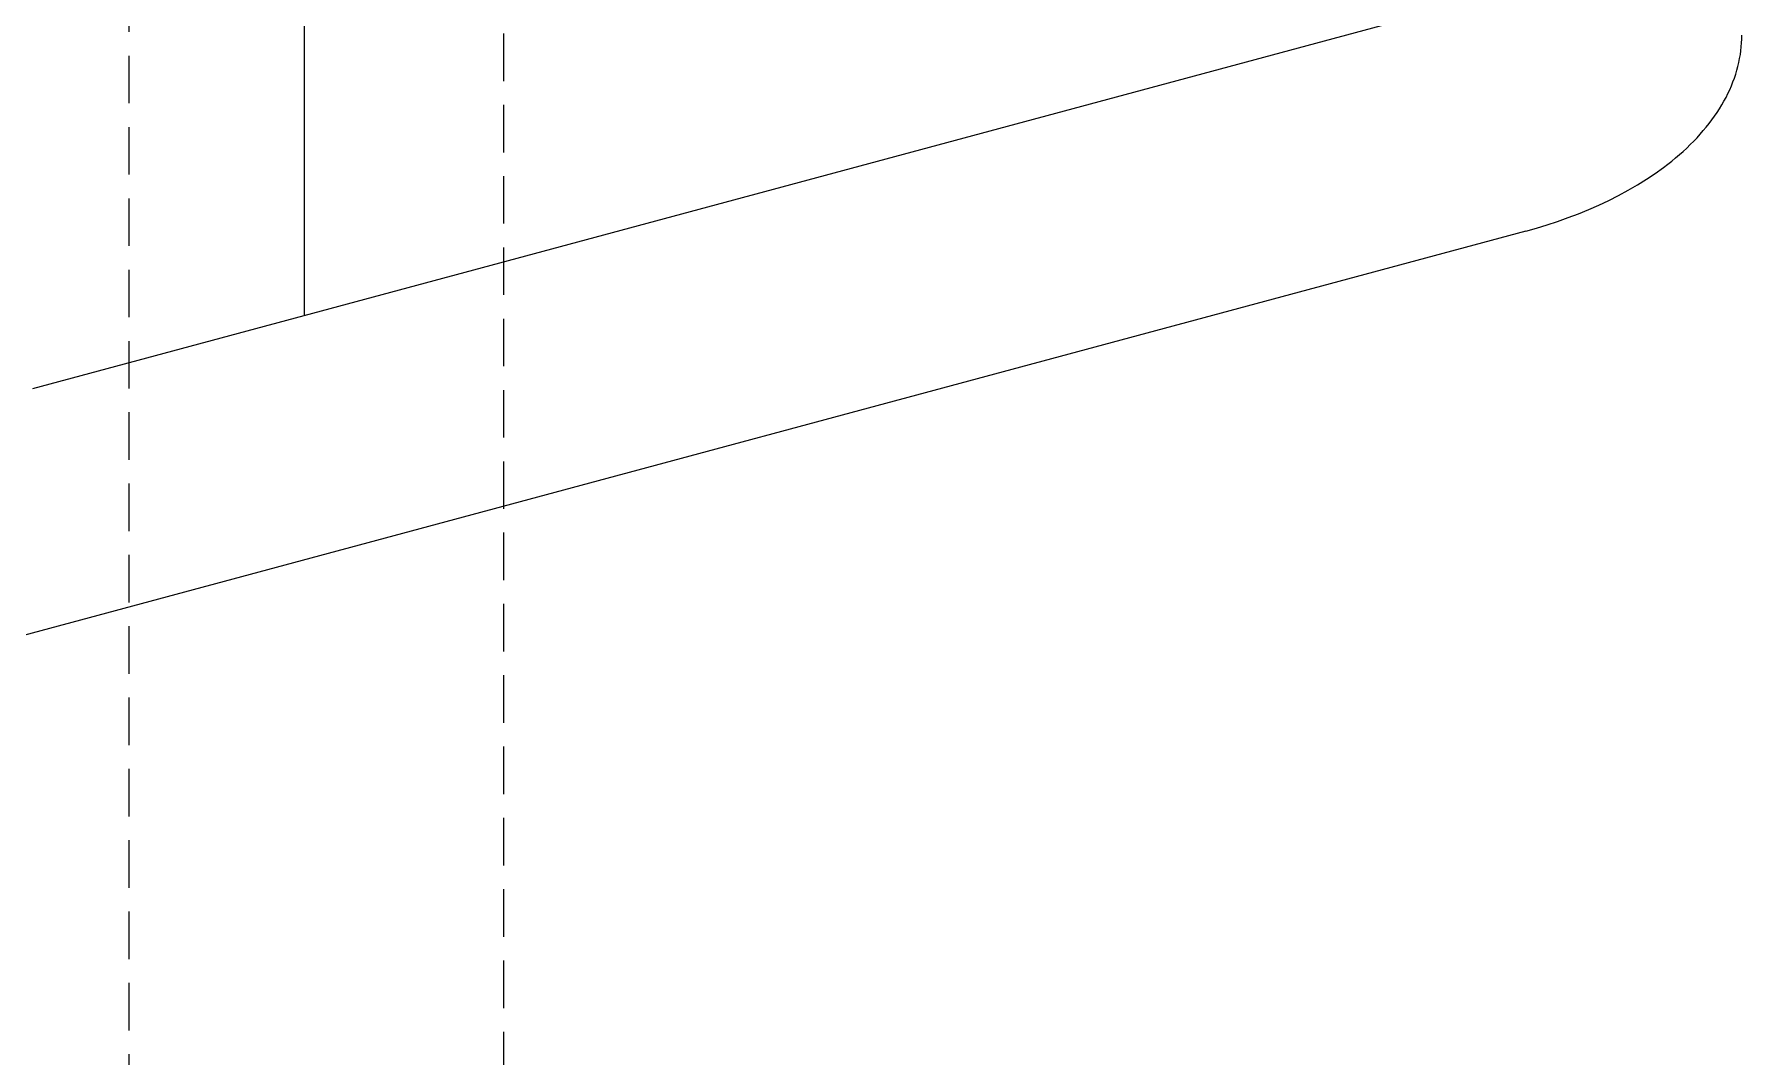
# Model space of a CAD drawing. Header units: millimetres. Extents: x -427 to 4679, y -324 to 2971.
# Drawn here: x 2776.61 to 2822.22, y 950.13 to 977.46 of the extents above; entities that cross this region are included whole.
import ezdxf

# ---------------------------------------------------------------- set-up
doc = ezdxf.new("R2010")
doc.units = ezdxf.units.MM
doc.linetypes.add('HIDDEN', pattern=[1.905, 1.27, -0.635])
doc.layers.add('ZANO_R', color=7, linetype='Continuous', lineweight=0)
doc.layers.add('ZANO_R_przerywana', color=7, linetype='HIDDEN', lineweight=0)

msp = doc.modelspace()

# ---------------------------------------------------------------- linework, layer by layer
at = {"layer": 'ZANO_R'}
for p, q in [((2783.822, 1267.148), (2783.822, 969.943)), ((2783.822, 969.943), (2816.449, 978.727)), ((2822.196, 977.012), (2822.208, 977.117)), ((2822.208, 977.117), (2822.216, 977.221)), ((2822.216, 977.221), (2822.221, 977.324)), ((2822.221, 977.324), (2822.222, 977.428)), ((2822.118, 976.595), (2822.142, 976.699)), ((2822.142, 976.699), (2822.164, 976.804)), ((2822.164, 976.804), (2822.182, 976.908)), ((2822.182, 976.908), (2822.196, 977.012)), ((2821.944, 976.075), (2821.986, 976.179)), ((2821.986, 976.179), (2822.024, 976.283)), ((2822.024, 976.283), (2822.058, 976.387)), ((2822.058, 976.387), (2822.09, 976.491)), ((2822.09, 976.491), (2822.118, 976.595)), ((2821.745, 975.666), (2821.8, 975.767)), ((2821.8, 975.767), (2821.851, 975.87)), ((2821.851, 975.87), (2821.899, 975.972)), ((2821.899, 975.972), (2821.944, 976.075)), ((2821.424, 975.167), (2821.494, 975.265)), ((2821.494, 975.265), (2821.562, 975.364)), ((2821.562, 975.364), (2821.626, 975.464)), ((2821.626, 975.464), (2821.687, 975.565)), ((2821.687, 975.565), (2821.745, 975.666)), ((2821.111, 974.782), (2821.193, 974.877)), ((2821.193, 974.877), (2821.273, 974.973)), ((2821.273, 974.973), (2821.35, 975.069)), ((2821.35, 975.069), (2821.424, 975.167)), ((2820.654, 974.324), (2820.751, 974.413)), ((2820.751, 974.413), (2820.845, 974.504)), ((2820.845, 974.504), (2820.936, 974.595)), ((2820.936, 974.595), (2821.025, 974.688)), ((2821.025, 974.688), (2821.111, 974.782)), ((2819.908, 973.734), (2820.133, 973.896)), ((2820.133, 973.896), (2820.242, 973.979)), ((2820.242, 973.979), (2820.349, 974.063)), ((2820.349, 974.063), (2820.453, 974.149)), ((2820.453, 974.149), (2820.555, 974.236)), ((2820.555, 974.236), (2820.654, 974.324)), ((2819.185, 973.284), (2819.434, 973.428)), ((2819.434, 973.428), (2819.675, 973.578)), ((2819.675, 973.578), (2819.908, 973.734)), ((2818.404, 972.89), (2818.67, 973.015)), ((2818.67, 973.015), (2818.931, 973.146)), ((2818.931, 973.146), (2819.185, 973.284)), ((2817.301, 972.454), (2817.581, 972.553)), ((2817.581, 972.553), (2817.859, 972.659)), ((2817.859, 972.659), (2818.133, 972.771)), ((2818.133, 972.771), (2818.404, 972.89)), ((2816.449, 972.195), (2743.944, 952.675)), ((2816.449, 972.195), (2816.734, 972.275)), ((2816.734, 972.275), (2817.018, 972.362)), ((2817.018, 972.362), (2817.301, 972.454)), ((2776.571, 967.991), (2783.822, 969.943))]:
    msp.add_line(p, q, dxfattribs=at)
at = {"layer": 'ZANO_R_przerywana'}
for p, q in [((2779.142, 907.028), (2779.142, 1004.985)), ((2789.142, 1002.238), (2789.142, 907.028))]:
    msp.add_line(p, q, dxfattribs=at)

doc.saveas('drawing.dxf')
